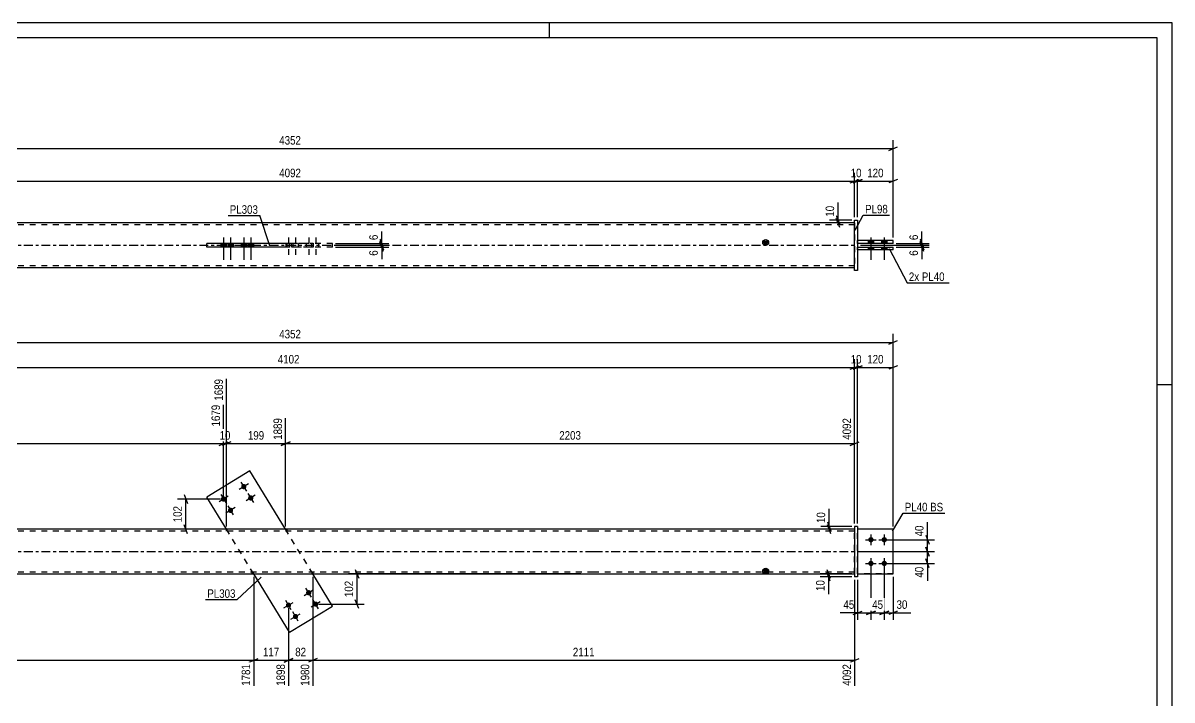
# Model space of a CAD drawing. Header units: millimetres. Extents: x 0 to 594, y 0 to 420.
# Drawn here: x 206.5 to 594, y 191.7 to 420 of the extents above; entities that cross this region are included whole.
import ezdxf

# ---------------------------------------------------------------- set-up
doc = ezdxf.new("R2010")
doc.units = ezdxf.units.MM
doc.linetypes.add('DXK_LINE_DOT2', pattern=[3.9198, 1.9599, -1.9599])
doc.linetypes.add('DXK_LINE_DOT3', pattern=[5.9187, 2.979, -0.9799, 0.9799, -0.9799])
doc.styles.add('Arial Narrow', font='ARIALN.TTF', dxfattribs={"height": 0.2})

# ---------------------------------------------------------------- blocks, each defined once
blk = doc.blocks.new('Unknown-580575574-1131')
at = {"color": 5, "linetype": 'Continuous'}
for p, q in [((594, 420), (0, 420)), ((384, 415), (384, 420)), ((594, 0), (594, 420)), ((589, 415), (5, 415)), ((589, 5), (589, 415)), ((594, 298), (589, 298))]:
    blk.add_line(p, q, dxfattribs=at)
blk = doc.blocks.new('Part-580575574-1689 - 1678')
at = {"color": 2, "linetype": 'Continuous'}
for p, q in [((282.95, 268.97), (268.46, 260.1)), ((295.03, 249.24), (282.95, 268.97)), ((275.1, 249.24), (268.46, 260.1)), ((296.36, 214.5), (284.28, 234.24)), ((310.86, 223.38), (304.22, 234.24)), ((296.36, 214.5), (310.86, 223.38))]:
    blk.add_line(p, q, dxfattribs=at)
at = {"color": 7, "linetype": 'DXK_LINE_DOT2'}
for p, q in [((284.28, 234.24), (275.1, 249.24)), ((304.22, 234.24), (295.03, 249.24))]:
    blk.add_line(p, q, dxfattribs=at)
blk = doc.blocks.new('Bolt-580575574-1681 - 1678')
at = {"linetype": 'Continuous'}
for points in [[(302.08, 227.38, -1), (303.62, 228.32, -1)], [(304.43, 223.54, -1), (305.96, 224.48, -1)], [(295.26, 223.2, -1), (296.79, 224.14, -1)], [(297.61, 219.37, -1), (299.14, 220.31, -1)]]:
    blk.add_hatch(color=1, dxfattribs=at).paths.add_polyline_path(points)
at = {"color": 1, "linetype": 'Continuous'}
for p, q in [((301.31, 226.91), (304.38, 228.79)), ((303.79, 226.32), (301.91, 229.39)), ((296.96, 222.14), (295.08, 225.21)), ((303.66, 223.07), (306.73, 224.95)), ((306.14, 222.48), (304.26, 225.55)), ((294.49, 222.73), (297.56, 224.61)), ((299.31, 218.3), (297.43, 221.37)), ((296.84, 218.9), (299.91, 220.78))]:
    blk.add_line(p, q, dxfattribs=at)
blk = doc.blocks.new('Bolt-580575574-1682 - 1678')
at = {"linetype": 'Continuous'}
for points in [[(281.71, 264.11, -1), (280.18, 263.17, -1)], [(274.89, 259.93, -1), (273.35, 258.99, -1)], [(284.06, 260.27, -1), (282.53, 259.33, -1)], [(277.24, 256.09, -1), (275.7, 255.15, -1)]]:
    blk.add_hatch(color=1, dxfattribs=at).paths.add_polyline_path(points)
at = {"color": 1, "linetype": 'Continuous'}
for p, q in [((282.48, 264.58), (279.41, 262.7)), ((280, 265.17), (281.88, 262.1)), ((275.66, 260.4), (272.59, 258.52)), ((273.18, 261), (275.06, 257.93)), ((284.83, 260.74), (281.76, 258.86)), ((282.35, 261.33), (284.23, 258.26)), ((278, 256.56), (274.93, 254.68)), ((275.53, 257.16), (277.41, 254.09))]:
    blk.add_line(p, q, dxfattribs=at)
blk = doc.blocks.new('Bolt-580575574-1684 - 1678')
at = {"linetype": 'Continuous'}
for points in [[(492.46, 246.64, -1), (492.46, 244.84, -1)], [(496.96, 246.64, -1), (496.96, 244.84, -1)], [(492.46, 238.64, -1), (492.46, 236.84, -1)], [(496.96, 238.64, -1), (496.96, 236.84, -1)]]:
    blk.add_hatch(color=1, dxfattribs=at).paths.add_polyline_path(points)
at = {"color": 1, "linetype": 'Continuous'}
for p, q in [((490.66, 245.74), (494.26, 245.74)), ((492.46, 247.54), (492.46, 243.94)), ((495.16, 245.74), (498.76, 245.74)), ((496.96, 247.54), (496.96, 243.94)), ((490.66, 237.74), (494.26, 237.74)), ((492.46, 239.54), (492.46, 235.94)), ((495.16, 237.74), (498.76, 237.74)), ((496.96, 239.54), (496.96, 235.94))]:
    blk.add_line(p, q, dxfattribs=at)
blk = doc.blocks.new('Part-580575574-1705 - 1678')
at = {"color": 2, "linetype": 'Continuous'}
for p, q in [((487.96, 250.24), (486.96, 250.24)), ((486.96, 250.24), (486.96, 233.24)), ((487.96, 250.24), (487.96, 233.24)), ((487.96, 233.24), (486.96, 233.24))]:
    blk.add_line(p, q, dxfattribs=at)
blk = doc.blocks.new('Part-580575574-1710 - 1678')
at = {"color": 7, "linetype": 'DXK_LINE_DOT2'}
for p, q in [((499.96, 249.24), (487.96, 249.24)), ((487.96, 234.24), (487.96, 249.24)), ((499.96, 234.24), (499.96, 249.24)), ((499.96, 234.24), (487.96, 234.24))]:
    blk.add_line(p, q, dxfattribs=at)
blk = doc.blocks.new('Part-580575574-1715 - 1678')
at = {"color": 2, "linetype": 'Continuous'}
for p, q in [((499.96, 249.24), (487.96, 249.24)), ((499.96, 234.24), (499.96, 249.24)), ((487.96, 234.24), (499.96, 234.24))]:
    blk.add_line(p, q, dxfattribs=at)
at = {"color": 7, "linetype": 'DXK_LINE_DOT2'}
blk.add_line((487.96, 249.24), (487.96, 234.24), dxfattribs=at)
blk = doc.blocks.new('Part-580575574-1720 - 1678')
at = {"linetype": 'Continuous'}
blk.add_hatch(color=2, dxfattribs=at).paths.add_polyline_path([(456.96, 234.24), (456.16, 235.64), (457.76, 235.64)])
at = {"color": 2, "linetype": 'Continuous'}
for p, q in [((398.86, 249.24), (106.18, 249.24)), ((486.96, 249.24), (398.96, 249.24)), ((106.18, 234.24), (398.86, 234.24)), ((398.96, 234.24), (486.96, 234.24)), ((456.96, 234.24), (456.16, 235.64)), ((456.16, 235.64), (457.76, 235.64)), ((457.76, 235.64), (456.96, 234.24))]:
    blk.add_line(p, q, dxfattribs=at)
at = {"color": 7, "linetype": 'DXK_LINE_DOT2'}
for p, q in [((106.18, 249.24), (106.18, 234.24)), ((398.86, 248.64), (106.18, 248.64)), ((275, 249.24), (275, 248.64)), ((295.5, 249.24), (295.5, 248.64)), ((486.96, 248.64), (398.96, 248.64)), ((486.96, 234.24), (486.96, 249.24)), ((398.86, 234.84), (106.18, 234.84)), ((283.82, 234.24), (283.82, 234.84)), ((304.32, 234.24), (304.32, 234.84)), ((486.96, 234.84), (398.96, 234.84))]:
    blk.add_line(p, q, dxfattribs=at)
at = {"color": 7, "linetype": 'DXK_LINE_DOT3'}
for p, q in [((106.18, 241.74), (398.86, 241.74)), ((398.96, 241.74), (486.96, 241.74))]:
    blk.add_line(p, q, dxfattribs=at)
at = {"color": 2, "linetype": 'Continuous'}
blk.add_circle((456.96, 235.14), 1, dxfattribs=at)
blk = doc.blocks.new('Bolt-580575574-1423 - 1368')
at = {"color": 1, "linetype": 'DXK_LINE_DOT2'}
for p, q in [((295.12, 345.65), (295.12, 344.45)), ((296.02, 347.65), (296.02, 340.15)), ((296.92, 345.65), (296.92, 344.45)), ((297.47, 345.65), (297.47, 344.45)), ((298.37, 347.65), (298.37, 340.15)), ((299.27, 345.65), (299.27, 344.45)), ((301.95, 345.65), (301.95, 344.45)), ((302.85, 347.65), (302.85, 340.15)), ((303.75, 345.65), (303.75, 344.45)), ((304.3, 345.65), (304.3, 344.45)), ((305.2, 347.65), (305.2, 340.15)), ((306.1, 345.65), (306.1, 344.45))]:
    blk.add_line(p, q, dxfattribs=at)
blk = doc.blocks.new('Part-580575574-1396 - 1368')
at = {"color": 2, "linetype": 'Continuous'}
for p, q in [((499.96, 346.65), (487.96, 346.65)), ((499.96, 345.65), (487.96, 345.65)), ((499.96, 345.65), (499.96, 346.65))]:
    blk.add_line(p, q, dxfattribs=at)
at = {"color": 7, "linetype": 'DXK_LINE_DOT2'}
blk.add_line((487.96, 345.65), (487.96, 346.65), dxfattribs=at)
blk = doc.blocks.new('Part-580575574-1401 - 1368')
at = {"color": 2, "linetype": 'Continuous'}
for p, q in [((487.96, 344.45), (499.96, 344.45)), ((499.96, 343.45), (487.96, 343.45)), ((499.96, 343.45), (499.96, 344.45))]:
    blk.add_line(p, q, dxfattribs=at)
at = {"color": 7, "linetype": 'DXK_LINE_DOT2'}
blk.add_line((487.96, 343.45), (487.96, 344.45), dxfattribs=at)
blk = doc.blocks.new('Part-580575574-1416 - 1368')
at = {"linetype": 'Continuous'}
blk.add_hatch(color=2, dxfattribs=at).paths.add_polyline_path([(456.96, 345.05), (456.16, 346.45), (457.76, 346.45)])
at = {"color": 2, "linetype": 'Continuous'}
for p, q in [((398.86, 352.55), (106.18, 352.55)), ((486.96, 352.55), (398.96, 352.55)), ((275, 345.65), (275, 345.75)), ((275, 345.75), (295.5, 345.75)), ((283.82, 345.65), (283.82, 345.75)), ((295.5, 345.75), (295.5, 344.35)), ((456.96, 345.05), (456.16, 346.45)), ((456.16, 346.45), (457.76, 346.45)), ((457.76, 346.45), (456.96, 345.05)), ((275, 344.35), (275, 344.45)), ((295.5, 344.35), (275, 344.35)), ((283.82, 344.35), (283.82, 344.45)), ((106.18, 337.55), (398.86, 337.55)), ((398.96, 337.55), (486.96, 337.55))]:
    blk.add_line(p, q, dxfattribs=at)
at = {"color": 7, "linetype": 'DXK_LINE_DOT2'}
for p, q in [((106.18, 337.55), (106.18, 352.55)), ((398.86, 351.95), (106.18, 351.95)), ((486.96, 351.95), (398.96, 351.95)), ((486.96, 352.55), (486.96, 337.55)), ((275, 345.75), (275, 344.45)), ((283.82, 345.75), (283.82, 344.45)), ((295.5, 345.75), (304.32, 345.75)), ((304.32, 345.75), (304.32, 344.35)), ((304.32, 344.35), (295.5, 344.35)), ((398.86, 338.15), (106.18, 338.15)), ((486.96, 338.15), (398.96, 338.15))]:
    blk.add_line(p, q, dxfattribs=at)
at = {"color": 7, "linetype": 'DXK_LINE_DOT3'}
for p, q in [((106.18, 345.05), (398.86, 345.05)), ((398.96, 345.05), (486.96, 345.05))]:
    blk.add_line(p, q, dxfattribs=at)
at = {"color": 2, "linetype": 'Continuous'}
blk.add_circle((456.96, 345.95), 1, dxfattribs=at)
blk = doc.blocks.new('Bolt-580575574-1422 - 1368')
at = {"linetype": 'Continuous'}
for points in [[(275.02, 345.65), (273.22, 345.65), (273.22, 344.45), (275.02, 344.45)], [(277.37, 345.65), (275.57, 345.65), (275.57, 344.45), (277.37, 344.45)], [(281.84, 345.65), (280.04, 345.65), (280.04, 344.45), (281.84, 344.45)], [(284.19, 345.65), (282.39, 345.65), (282.39, 344.45), (284.19, 344.45)]]:
    blk.add_hatch(color=1, dxfattribs=at).paths.add_polyline_path(points)
at = {"color": 1, "linetype": 'Continuous'}
for p, q in [((273.22, 345.65), (273.22, 344.45)), ((274.12, 347.65), (274.12, 340.15)), ((275.02, 345.65), (275.02, 344.45)), ((275.57, 345.65), (275.57, 344.45)), ((276.47, 347.65), (276.47, 340.15)), ((277.37, 345.65), (277.37, 344.45)), ((280.04, 345.65), (280.04, 344.45)), ((280.94, 347.65), (280.94, 340.15)), ((281.84, 345.65), (281.84, 344.45)), ((282.39, 345.65), (282.39, 344.45)), ((283.29, 347.65), (283.29, 340.15)), ((284.19, 345.65), (284.19, 344.45))]:
    blk.add_line(p, q, dxfattribs=at)
blk = doc.blocks.new('Part-580575574-1444 - 1368')
at = {"color": 2, "linetype": 'Continuous'}
for p, q in [((486.96, 336.55), (486.96, 353.55)), ((486.96, 353.55), (487.96, 353.55)), ((487.96, 353.55), (487.96, 336.55)), ((487.96, 336.55), (486.96, 336.55))]:
    blk.add_line(p, q, dxfattribs=at)
blk = doc.blocks.new('Part-580575574-1470 - 1368')
at = {"color": 2, "linetype": 'Continuous'}
for p, q in [((268.46, 344.45), (268.46, 345.65)), ((295.5, 345.65), (268.46, 345.65)), ((282.95, 344.45), (282.95, 345.65)), ((295.5, 344.45), (268.46, 344.45))]:
    blk.add_line(p, q, dxfattribs=at)
at = {"color": 7, "linetype": 'DXK_LINE_DOT2'}
for p, q in [((310.86, 345.65), (295.5, 345.65)), ((296.36, 344.45), (296.36, 345.65)), ((310.86, 344.45), (310.86, 345.65)), ((310.86, 344.45), (295.5, 344.45))]:
    blk.add_line(p, q, dxfattribs=at)
blk = doc.blocks.new('Bolt-580575574-1472 - 1368')
at = {"linetype": 'Continuous'}
for points in [[(493.36, 346.65), (491.56, 346.65), (491.56, 345.65), (493.36, 345.65)], [(493.36, 346.65), (491.56, 346.65), (491.56, 345.65), (493.36, 345.65)], [(497.86, 346.65), (496.06, 346.65), (496.06, 345.65), (497.86, 345.65)], [(497.86, 346.65), (496.06, 346.65), (496.06, 345.65), (497.86, 345.65)], [(493.36, 344.45), (491.56, 344.45), (491.56, 343.45), (493.36, 343.45)], [(493.36, 344.45), (491.56, 344.45), (491.56, 343.45), (493.36, 343.45)], [(497.86, 344.45), (496.06, 344.45), (496.06, 343.45), (497.86, 343.45)], [(497.86, 344.45), (496.06, 344.45), (496.06, 343.45), (497.86, 343.45)]]:
    blk.add_hatch(color=1, dxfattribs=at).paths.add_polyline_path(points)
at = {"color": 1, "linetype": 'Continuous'}
for p, q in [((491.56, 346.65), (491.56, 345.65)), ((491.56, 346.65), (491.56, 345.65)), ((492.46, 347.65), (492.46, 340.15)), ((492.46, 347.65), (492.46, 340.15)), ((493.36, 346.65), (493.36, 345.65)), ((493.36, 346.65), (493.36, 345.65)), ((496.06, 346.65), (496.06, 345.65)), ((496.06, 346.65), (496.06, 345.65)), ((496.96, 347.65), (496.96, 340.15)), ((496.96, 347.65), (496.96, 340.15)), ((497.86, 346.65), (497.86, 345.65)), ((497.86, 346.65), (497.86, 345.65)), ((491.56, 344.45), (491.56, 343.45)), ((491.56, 344.45), (491.56, 343.45)), ((493.36, 344.45), (493.36, 343.45)), ((493.36, 344.45), (493.36, 343.45)), ((496.06, 344.45), (496.06, 343.45)), ((496.06, 344.45), (496.06, 343.45)), ((497.86, 344.45), (497.86, 343.45)), ((497.86, 344.45), (497.86, 343.45))]:
    blk.add_line(p, q, dxfattribs=at)
blk = doc.blocks.new('StraightDimension-580575574-2042 - 1678')
at = {"color": 7, "linetype": 'Continuous'}
for p, q in [((486.96, 251.24), (486.96, 306.67)), ((487.96, 251.24), (487.96, 306.67)), ((485.46, 303.22), (488.46, 304.42)), ((489.46, 304.42), (486.46, 303.22)), ((486.96, 303.82), (487.96, 303.82))]:
    blk.add_line(p, q, dxfattribs=at)
at = {"color": 0}
blk.add_wipeout([(489.89, 304.57), (489.89, 308.77), (485.03, 308.77), (485.03, 304.57)], dxfattribs=at)
at = {"color": 3, "style": 'Arial Narrow'}
blk.add_text('10', height=2.863, dxfattribs=at).set_placement((485.63, 305.17))
blk = doc.blocks.new('StraightDimension-580575574-1850 - 1678')
at = {"color": 7, "linetype": 'Continuous'}
for p, q in [((284.28, 233.24), (284.28, 196.47)), ((296.02, 222.67), (296.02, 196.47)), ((282.78, 204.49), (285.78, 205.69)), ((297.52, 205.69), (294.52, 204.49)), ((284.28, 205.09), (296.02, 205.09))]:
    blk.add_line(p, q, dxfattribs=at)
at = {"color": 0}
blk.add_wipeout([(293.5, 205.84), (293.5, 210.04), (286.81, 210.04), (286.81, 205.84)], dxfattribs=at)
at = {"color": 3, "style": 'Arial Narrow'}
blk.add_text('117', height=2.863, dxfattribs=at).set_placement((287.41, 206.44))
at = {"color": 0, "linetype": 'Continuous'}
blk.add_wipeout([(295.42, 204.39), (291.22, 204.39), (291.22, 195.87), (295.42, 195.87)], dxfattribs=at)
at = {"color": 3, "linetype": 'Continuous', "style": 'Arial Narrow'}
blk.add_text('1898', height=2.863, rotation=90.0002, dxfattribs=at).set_placement((294.82, 196.47))
blk = doc.blocks.new('StraightDimension-580575574-1945 - 1678')
at = {"color": 7, "linetype": 'Continuous'}
for p, q in [((492.46, 236.74), (492.46, 218.69)), ((487.96, 232.24), (487.96, 218.69)), ((486.46, 220.49), (489.46, 221.69)), ((487.96, 221.09), (492.46, 221.09)), ((493.96, 221.69), (490.96, 220.49))]:
    blk.add_line(p, q, dxfattribs=at)
at = {"color": 0}
blk.add_wipeout([(487.44, 221.84), (487.44, 226.04), (482.58, 226.04), (482.58, 221.84)], dxfattribs=at)
at = {"color": 7, "linetype": 'Continuous'}
blk.add_line((487.96, 221.09), (482.06, 221.09), dxfattribs=at)
blk.add_line((487.96, 221.09), (482.06, 221.09), dxfattribs=at)
at = {"color": 3, "style": 'Arial Narrow'}
blk.add_text('45', height=2.863, dxfattribs=at).set_placement((483.18, 222.44))
blk = doc.blocks.new('StraightDimension-580575574-1965 - 1678')
at = {"color": 7, "linetype": 'Continuous'}
for p, q in [((496.96, 236.74), (496.96, 218.69)), ((499.96, 233.24), (499.96, 218.69)), ((495.46, 220.49), (498.46, 221.69)), ((496.96, 221.09), (499.96, 221.09)), ((501.46, 221.69), (498.46, 220.49))]:
    blk.add_line(p, q, dxfattribs=at)
at = {"color": 0}
blk.add_wipeout([(505.34, 221.84), (505.34, 226.04), (500.49, 226.04), (500.49, 221.84)], dxfattribs=at)
at = {"color": 7, "linetype": 'Continuous'}
blk.add_line((499.96, 221.09), (505.87, 221.09), dxfattribs=at)
blk.add_line((499.96, 221.09), (505.87, 221.09), dxfattribs=at)
at = {"color": 3, "style": 'Arial Narrow'}
blk.add_text('30', height=2.863, dxfattribs=at).set_placement((501.09, 222.44))
blk = doc.blocks.new('StraightDimension-580575574-1736 - 1678')
at = {"color": 7, "linetype": 'Continuous'}
for p, q in [((499.96, 250.24), (499.96, 315.14)), ((93.18, 312.29), (499.96, 312.29)), ((498.46, 311.69), (501.46, 312.89))]:
    blk.add_line(p, q, dxfattribs=at)
at = {"color": 0}
blk.add_wipeout([(300.83, 313.04), (300.83, 317.24), (292.31, 317.24), (292.31, 313.04)], dxfattribs=at)
at = {"color": 3, "style": 'Arial Narrow'}
blk.add_text('4352', height=2.863, dxfattribs=at).set_placement((292.91, 313.64))
blk = doc.blocks.new('StraightDimension-580575574-1750 - 1678')
at = {"color": 7, "linetype": 'Continuous'}
for p, q in [((274.12, 260.46), (274.12, 291.24)), ((106.18, 250.24), (106.18, 281.26)), ((107.68, 278.73), (104.68, 277.53)), ((106.18, 278.13), (274.12, 278.13)), ((272.62, 277.53), (275.62, 278.73))]:
    blk.add_line(p, q, dxfattribs=at)
at = {"color": 0, "linetype": 'Continuous'}
for points in [[(273.52, 291.84), (269.32, 291.84), (269.32, 283.33), (273.52, 283.33)], [(105.58, 281.86), (101.38, 281.86), (101.38, 278.83), (105.58, 278.83)]]:
    blk.add_wipeout(points, dxfattribs=at)
at = {"color": 0}
blk.add_wipeout([(194.4, 278.88), (194.4, 283.08), (185.89, 283.08), (185.89, 278.88)], dxfattribs=at)
at = {"color": 3, "linetype": 'Continuous', "style": 'Arial Narrow'}
for s, height, p in [('1679', 2.863, (272.92, 283.93)), ('0', 2.86, (104.98, 279.43))]:
    blk.add_text(s, height=height, rotation=90.0002, dxfattribs=at).set_placement(p)
at = {"color": 3, "style": 'Arial Narrow'}
blk.add_text('1679', height=2.863, dxfattribs=at).set_placement((186.49, 279.48))
blk = doc.blocks.new('StraightDimension-580575574-1760 - 1678')
at = {"color": 7, "linetype": 'Continuous'}
for p, q in [((275.1, 250.24), (275.1, 299.94)), ((274.12, 260.46), (274.12, 291.24)), ((272.62, 277.53), (275.62, 278.73)), ((276.6, 278.73), (273.6, 277.53)), ((274.12, 278.13), (275.1, 278.13))]:
    blk.add_line(p, q, dxfattribs=at)
at = {"color": 0, "linetype": 'Continuous'}
blk.add_wipeout([(274.5, 300.54), (270.3, 300.54), (270.3, 292.03), (274.5, 292.03)], dxfattribs=at)
at = {"color": 0}
blk.add_wipeout([(277.04, 278.88), (277.04, 283.08), (272.18, 283.08), (272.18, 278.88)], dxfattribs=at)
at = {"color": 3, "linetype": 'Continuous', "style": 'Arial Narrow'}
blk.add_text('1689', height=2.863, rotation=90.0002, dxfattribs=at).set_placement((273.9, 292.63))
at = {"color": 3, "style": 'Arial Narrow'}
blk.add_text('10', height=2.863, dxfattribs=at).set_placement((272.78, 279.48))
blk = doc.blocks.new('StraightDimension-580575574-2047 - 1678')
at = {"color": 7, "linetype": 'Continuous'}
for p, q in [((105.18, 251.24), (105.18, 306.67)), ((486.96, 251.24), (486.96, 306.67)), ((106.68, 304.42), (103.68, 303.22)), ((105.18, 303.82), (486.96, 303.82)), ((485.46, 303.22), (488.46, 304.42))]:
    blk.add_line(p, q, dxfattribs=at)
at = {"color": 0}
blk.add_wipeout([(300.33, 304.57), (300.33, 308.77), (291.81, 308.77), (291.81, 304.57)], dxfattribs=at)
at = {"color": 3, "style": 'Arial Narrow'}
blk.add_text('4102', height=2.863, dxfattribs=at).set_placement((292.41, 305.17))
blk = doc.blocks.new('StraightDimension-580575574-1776 - 1678')
at = {"color": 7, "linetype": 'Continuous'}
for p, q in [((275.1, 250.24), (275.1, 299.94)), ((295.03, 250.24), (295.03, 286.74)), ((276.6, 278.73), (273.6, 277.53)), ((275.1, 278.13), (295.03, 278.13)), ((293.53, 277.53), (296.53, 278.73))]:
    blk.add_line(p, q, dxfattribs=at)
at = {"color": 0}
blk.add_wipeout([(288.41, 278.88), (288.41, 283.08), (281.73, 283.08), (281.73, 278.88)], dxfattribs=at)
at = {"color": 3, "style": 'Arial Narrow'}
blk.add_text('199', height=2.863, dxfattribs=at).set_placement((282.33, 279.48))
at = {"color": 0, "linetype": 'Continuous'}
blk.add_wipeout([(294.43, 287.34), (290.23, 287.34), (290.23, 278.83), (294.43, 278.83)], dxfattribs=at)
at = {"color": 3, "linetype": 'Continuous', "style": 'Arial Narrow'}
blk.add_text('1889', height=2.863, rotation=90.0002, dxfattribs=at).set_placement((293.83, 279.43))
blk = doc.blocks.new('StraightDimension-580575574-1798 - 1678')
at = {"color": 7, "linetype": 'Continuous'}
for p, q in [((295.03, 250.24), (295.03, 286.74)), ((486.96, 251.24), (486.96, 286.74)), ((296.53, 278.73), (293.53, 277.53)), ((295.03, 278.13), (486.96, 278.13)), ((485.46, 277.53), (488.46, 278.73))]:
    blk.add_line(p, q, dxfattribs=at)
at = {"color": 0, "linetype": 'Continuous'}
blk.add_wipeout([(486.36, 287.34), (482.16, 287.34), (482.16, 278.83), (486.36, 278.83)], dxfattribs=at)
at = {"color": 0}
blk.add_wipeout([(395.25, 278.88), (395.25, 283.08), (386.74, 283.08), (386.74, 278.88)], dxfattribs=at)
at = {"color": 3, "linetype": 'Continuous', "style": 'Arial Narrow'}
blk.add_text('4092', height=2.863, rotation=90.0002, dxfattribs=at).set_placement((485.76, 279.43))
at = {"color": 3, "style": 'Arial Narrow'}
blk.add_text('2203', height=2.863, dxfattribs=at).set_placement((387.34, 279.48))
blk = doc.blocks.new('StraightDimension-580575574-1955 - 1678')
at = {"color": 7, "linetype": 'Continuous'}
for p, q in [((492.46, 236.74), (492.46, 218.69)), ((496.96, 236.74), (496.96, 218.69)), ((490.96, 220.49), (493.96, 221.69)), ((492.46, 221.09), (496.96, 221.09)), ((498.46, 221.69), (495.46, 220.49))]:
    blk.add_line(p, q, dxfattribs=at)
at = {"color": 0}
blk.add_wipeout([(497.14, 221.84), (497.14, 226.04), (492.28, 226.04), (492.28, 221.84)], dxfattribs=at)
at = {"color": 3, "style": 'Arial Narrow'}
blk.add_text('45', height=2.863, dxfattribs=at).set_placement((492.88, 222.44))
blk = doc.blocks.new('StraightDimension-580575574-1838 - 1678')
at = {"color": 7, "linetype": 'Continuous'}
for p, q in [((284.28, 233.24), (284.28, 196.47)), ((106.18, 232.24), (106.18, 201.96)), ((107.68, 205.69), (104.68, 204.49)), ((282.78, 204.49), (285.78, 205.69)), ((106.18, 205.09), (284.28, 205.09))]:
    blk.add_line(p, q, dxfattribs=at)
at = {"color": 0}
blk.add_wipeout([(199.49, 205.84), (199.49, 210.04), (190.97, 210.04), (190.97, 205.84)], dxfattribs=at)
at = {"color": 0, "linetype": 'Continuous'}
for points in [[(105.58, 204.39), (101.38, 204.39), (101.38, 201.36), (105.58, 201.36)], [(283.68, 204.39), (279.48, 204.39), (279.48, 195.87), (283.68, 195.87)]]:
    blk.add_wipeout(points, dxfattribs=at)
at = {"color": 3, "style": 'Arial Narrow'}
blk.add_text('1781', height=2.863, dxfattribs=at).set_placement((191.57, 206.44))
at = {"color": 3, "linetype": 'Continuous', "style": 'Arial Narrow'}
for s, height, p in [('0', 2.86, (104.98, 201.96)), ('1781', 2.863, (283.08, 196.47))]:
    blk.add_text(s, height=height, rotation=90.0002, dxfattribs=at).set_placement(p)
blk = doc.blocks.new('StraightDimension-580575574-1864 - 1678')
at = {"color": 7, "linetype": 'Continuous'}
for p, q in [((304.22, 233.24), (304.22, 196.47)), ((296.02, 222.67), (296.02, 196.47)), ((294.52, 204.49), (297.52, 205.69)), ((305.72, 205.69), (302.72, 204.49)), ((296.02, 205.09), (304.22, 205.09))]:
    blk.add_line(p, q, dxfattribs=at)
at = {"color": 0}
blk.add_wipeout([(302.55, 205.84), (302.55, 210.04), (297.69, 210.04), (297.69, 205.84)], dxfattribs=at)
at = {"color": 3, "style": 'Arial Narrow'}
blk.add_text('82', height=2.863, dxfattribs=at).set_placement((298.29, 206.44))
at = {"color": 0, "linetype": 'Continuous'}
blk.add_wipeout([(303.62, 204.39), (299.42, 204.39), (299.42, 195.87), (303.62, 195.87)], dxfattribs=at)
at = {"color": 3, "linetype": 'Continuous', "style": 'Arial Narrow'}
blk.add_text('1980', height=2.863, rotation=90.0002, dxfattribs=at).set_placement((303.02, 196.47))
blk = doc.blocks.new('StraightDimension-580575574-1878 - 1678')
at = {"color": 7, "linetype": 'Continuous'}
for p, q in [((304.22, 233.24), (304.22, 196.47)), ((486.96, 232.24), (486.96, 196.47)), ((305.72, 205.69), (302.72, 204.49)), ((485.46, 204.49), (488.46, 205.69)), ((304.22, 205.09), (486.96, 205.09))]:
    blk.add_line(p, q, dxfattribs=at)
at = {"color": 0}
blk.add_wipeout([(399.85, 205.84), (399.85, 210.04), (391.33, 210.04), (391.33, 205.84)], dxfattribs=at)
at = {"color": 0, "linetype": 'Continuous'}
blk.add_wipeout([(486.36, 204.39), (482.16, 204.39), (482.16, 195.87), (486.36, 195.87)], dxfattribs=at)
at = {"color": 3, "style": 'Arial Narrow'}
blk.add_text('2111', height=2.863, dxfattribs=at).set_placement((391.93, 206.44))
at = {"color": 3, "linetype": 'Continuous', "style": 'Arial Narrow'}
blk.add_text('4092', height=2.863, rotation=90.0002, dxfattribs=at).set_placement((485.76, 196.47))
blk = doc.blocks.new('StraightDimension-580575574-1936 - 1678')
at = {"color": 7, "linetype": 'Continuous'}
for p, q in [((485.96, 234.24), (475.31, 234.24)), ((485.96, 233.24), (475.31, 233.24)), ((477.56, 235.74), (478.76, 232.74)), ((478.76, 231.74), (477.56, 234.74)), ((478.16, 233.24), (478.16, 234.24))]:
    blk.add_line(p, q, dxfattribs=at)
at = {"color": 0}
blk.add_wipeout([(477.41, 232.71), (473.21, 232.71), (473.21, 227.85), (477.41, 227.85)], dxfattribs=at)
at = {"color": 7, "linetype": 'Continuous'}
blk.add_line((478.16, 233.24), (478.16, 227.33), dxfattribs=at)
blk.add_line((478.16, 233.24), (478.16, 227.33), dxfattribs=at)
at = {"color": 3, "style": 'Arial Narrow'}
blk.add_text('10', height=2.863, rotation=90.0002, dxfattribs=at).set_placement((476.81, 228.45))
blk = doc.blocks.new('StraightDimension-580575574-1993 - 1678')
at = {"color": 7, "linetype": 'Continuous'}
for p, q in [((394.6, 234.24), (316.31, 234.24)), ((318.56, 235.74), (319.76, 232.74)), ((319.16, 224.01), (319.16, 234.24)), ((319.76, 222.51), (318.56, 225.51)), ((306.2, 224.01), (321.56, 224.01))]:
    blk.add_line(p, q, dxfattribs=at)
at = {"color": 0}
blk.add_wipeout([(318.41, 232.47), (314.21, 232.47), (314.21, 225.78), (318.41, 225.78)], dxfattribs=at)
at = {"color": 3, "style": 'Arial Narrow'}
blk.add_text('102', height=2.863, rotation=90.0002, dxfattribs=at).set_placement((317.81, 226.38))
blk = doc.blocks.new('StraightDimension-580575574-2032 - 1678')
at = {"color": 7, "linetype": 'Continuous'}
for p, q in [((487.96, 251.24), (487.96, 306.67)), ((499.96, 250.24), (499.96, 306.67)), ((486.46, 303.22), (489.46, 304.42)), ((487.96, 303.82), (499.96, 303.82)), ((501.46, 304.42), (498.46, 303.22))]:
    blk.add_line(p, q, dxfattribs=at)
at = {"color": 0}
blk.add_wipeout([(497.3, 304.57), (497.3, 308.77), (490.62, 308.77), (490.62, 304.57)], dxfattribs=at)
at = {"color": 3, "style": 'Arial Narrow'}
blk.add_text('120', height=2.863, dxfattribs=at).set_placement((491.22, 305.17))
blk = doc.blocks.new('StraightDimension-580575574-3494 - 1678')
at = {"color": 7, "linetype": 'Continuous'}
for p, q in [((497.96, 245.74), (513.92, 245.74)), ((510.92, 247.24), (512.12, 244.24)), ((511.52, 241.74), (511.52, 245.74)), ((487.96, 241.74), (513.92, 241.74)), ((512.12, 240.24), (510.92, 243.24))]:
    blk.add_line(p, q, dxfattribs=at)
at = {"color": 0}
blk.add_wipeout([(510.77, 251.12), (506.57, 251.12), (506.57, 246.26), (510.77, 246.26)], dxfattribs=at)
at = {"color": 7, "linetype": 'Continuous'}
blk.add_line((511.52, 245.74), (511.52, 251.64), dxfattribs=at)
blk.add_line((511.52, 245.74), (511.52, 251.64), dxfattribs=at)
at = {"color": 3, "style": 'Arial Narrow'}
blk.add_text('40', height=2.863, rotation=90.0002, dxfattribs=at).set_placement((510.17, 246.86))
blk = doc.blocks.new('StraightDimension-580575574-3495 - 1678')
at = {"color": 7, "linetype": 'Continuous'}
for p, q in [((487.96, 241.74), (513.92, 241.74)), ((510.92, 243.24), (512.12, 240.24)), ((511.52, 237.74), (511.52, 241.74)), ((497.96, 237.74), (513.92, 237.74)), ((512.12, 236.24), (510.92, 239.24))]:
    blk.add_line(p, q, dxfattribs=at)
at = {"color": 0}
blk.add_wipeout([(510.77, 237.21), (506.57, 237.21), (506.57, 232.35), (510.77, 232.35)], dxfattribs=at)
at = {"color": 7, "linetype": 'Continuous'}
blk.add_line((511.52, 237.74), (511.52, 231.83), dxfattribs=at)
blk.add_line((511.52, 237.74), (511.52, 231.83), dxfattribs=at)
at = {"color": 3, "style": 'Arial Narrow'}
blk.add_text('40', height=2.863, rotation=90.0002, dxfattribs=at).set_placement((510.17, 232.95))
blk = doc.blocks.new('StraightDimension-580575574-3521 - 1678')
at = {"color": 7, "linetype": 'Continuous'}
for p, q in [((485.96, 250.24), (475.51, 250.24)), ((485.96, 249.24), (475.51, 249.24)), ((477.76, 251.74), (478.96, 248.74)), ((478.96, 247.74), (477.76, 250.74)), ((478.36, 249.24), (478.36, 250.24))]:
    blk.add_line(p, q, dxfattribs=at)
at = {"color": 0}
blk.add_wipeout([(477.61, 255.62), (473.41, 255.62), (473.41, 250.76), (477.61, 250.76)], dxfattribs=at)
at = {"color": 7, "linetype": 'Continuous'}
blk.add_line((478.36, 250.24), (478.36, 256.14), dxfattribs=at)
blk.add_line((478.36, 250.24), (478.36, 256.14), dxfattribs=at)
at = {"color": 3, "style": 'Arial Narrow'}
blk.add_text('10', height=2.863, rotation=90.0002, dxfattribs=at).set_placement((477.01, 251.36))
blk = doc.blocks.new('StraightDimension-580575574-3528 - 1678')
at = {"color": 7, "linetype": 'Continuous'}
for p, q in [((260.79, 260.96), (261.99, 257.96)), ((273.12, 259.46), (258.54, 259.46)), ((261.39, 249.26), (261.39, 259.46)), ((262.23, 249.26), (258.54, 249.26)), ((261.99, 247.76), (260.79, 250.76))]:
    blk.add_line(p, q, dxfattribs=at)
at = {"color": 0}
blk.add_wipeout([(260.64, 257.7), (256.44, 257.7), (256.44, 251.02), (260.64, 251.02)], dxfattribs=at)
at = {"color": 3, "style": 'Arial Narrow'}
blk.add_text('102', height=2.863, rotation=90.0002, dxfattribs=at).set_placement((260.04, 251.62))
blk = doc.blocks.new('StraightDimension-580575574-1541 - 1368')
at = {"color": 7, "linetype": 'Continuous'}
for p, q in [((311.86, 345.65), (329.87, 345.65)), ((311.86, 345.05), (329.87, 345.05)), ((326.87, 347.15), (328.07, 344.15)), ((328.07, 343.55), (326.87, 346.55)), ((327.47, 345.05), (327.47, 345.65))]:
    blk.add_line(p, q, dxfattribs=at)
at = {"color": 0}
blk.add_wipeout([(326.72, 349.2), (322.52, 349.2), (322.52, 346.18), (326.72, 346.18)], dxfattribs=at)
at = {"color": 7, "linetype": 'Continuous'}
blk.add_line((327.47, 345.65), (327.47, 349.73), dxfattribs=at)
blk.add_line((327.47, 345.65), (327.47, 349.73), dxfattribs=at)
at = {"color": 3, "style": 'Arial Narrow'}
blk.add_text('6', height=2.86, rotation=90.0002, dxfattribs=at).set_placement((326.12, 346.78))
blk = doc.blocks.new('StraightDimension-580575574-1561 - 1368')
at = {"color": 7, "linetype": 'Continuous'}
for p, q in [((487.96, 354.55), (487.96, 369.49)), ((499.96, 347.65), (499.96, 369.49)), ((486.46, 366.04), (489.46, 367.24)), ((487.96, 366.64), (499.96, 366.64)), ((501.46, 367.24), (498.46, 366.04))]:
    blk.add_line(p, q, dxfattribs=at)
at = {"color": 0}
blk.add_wipeout([(497.3, 367.39), (497.3, 371.59), (490.62, 371.59), (490.62, 367.39)], dxfattribs=at)
at = {"color": 3, "style": 'Arial Narrow'}
blk.add_text('120', height=2.863, dxfattribs=at).set_placement((491.22, 367.99))
blk = doc.blocks.new('StraightDimension-580575574-1571 - 1368')
at = {"color": 7, "linetype": 'Continuous'}
for p, q in [((486.96, 354.55), (486.96, 369.49)), ((487.96, 354.55), (487.96, 369.49)), ((485.46, 366.04), (488.46, 367.24)), ((489.46, 367.24), (486.46, 366.04)), ((486.96, 366.64), (487.96, 366.64))]:
    blk.add_line(p, q, dxfattribs=at)
at = {"color": 0}
blk.add_wipeout([(489.89, 367.39), (489.89, 371.59), (485.03, 371.59), (485.03, 367.39)], dxfattribs=at)
at = {"color": 3, "style": 'Arial Narrow'}
blk.add_text('10', height=2.863, dxfattribs=at).set_placement((485.63, 367.99))
blk = doc.blocks.new('StraightDimension-580575574-1545 - 1368')
at = {"color": 7, "linetype": 'Continuous'}
for p, q in [((311.86, 345.05), (329.87, 345.05)), ((326.87, 346.55), (328.07, 343.55)), ((328.07, 342.95), (326.87, 345.95)), ((327.47, 344.45), (327.47, 345.05)), ((311.86, 344.45), (329.87, 344.45))]:
    blk.add_line(p, q, dxfattribs=at)
at = {"color": 0}
blk.add_wipeout([(326.72, 343.93), (322.52, 343.93), (322.52, 340.9), (326.72, 340.9)], dxfattribs=at)
at = {"color": 7, "linetype": 'Continuous'}
blk.add_line((327.47, 344.45), (327.47, 340.37), dxfattribs=at)
blk.add_line((327.47, 344.45), (327.47, 340.37), dxfattribs=at)
at = {"color": 3, "style": 'Arial Narrow'}
blk.add_text('6', height=2.86, rotation=90.0002, dxfattribs=at).set_placement((326.12, 341.5))
blk = doc.blocks.new('StraightDimension-580575574-1550 - 1368')
at = {"color": 7, "linetype": 'Continuous'}
for p, q in [((499.96, 347.65), (499.96, 380.5)), ((93.18, 377.65), (499.96, 377.65)), ((498.46, 377.05), (501.46, 378.25))]:
    blk.add_line(p, q, dxfattribs=at)
at = {"color": 0}
blk.add_wipeout([(300.83, 378.4), (300.83, 382.6), (292.31, 382.6), (292.31, 378.4)], dxfattribs=at)
at = {"color": 3, "style": 'Arial Narrow'}
blk.add_text('4352', height=2.863, dxfattribs=at).set_placement((292.91, 379))
blk = doc.blocks.new('StraightDimension-580575574-1581 - 1368')
at = {"color": 7, "linetype": 'Continuous'}
for p, q in [((106.18, 354.55), (106.18, 369.49)), ((486.96, 354.55), (486.96, 369.49)), ((107.68, 367.24), (104.68, 366.04)), ((106.18, 366.64), (486.96, 366.64)), ((485.46, 366.04), (488.46, 367.24))]:
    blk.add_line(p, q, dxfattribs=at)
at = {"color": 0}
blk.add_wipeout([(300.83, 367.39), (300.83, 371.59), (292.31, 371.59), (292.31, 367.39)], dxfattribs=at)
at = {"color": 3, "style": 'Arial Narrow'}
blk.add_text('4092', height=2.863, dxfattribs=at).set_placement((292.91, 367.99))
blk = doc.blocks.new('StraightDimension-580575574-1612 - 1368')
at = {"color": 7, "linetype": 'Continuous'}
for p, q in [((485.96, 353.55), (478.53, 353.55)), ((480.78, 355.05), (481.98, 352.05)), ((481.98, 351.05), (480.78, 354.05)), ((481.38, 352.55), (481.38, 353.55)), ((485.96, 352.55), (478.53, 352.55))]:
    blk.add_line(p, q, dxfattribs=at)
at = {"color": 0}
blk.add_wipeout([(480.63, 358.93), (476.43, 358.93), (476.43, 354.08), (480.63, 354.08)], dxfattribs=at)
at = {"color": 7, "linetype": 'Continuous'}
blk.add_line((481.38, 353.55), (481.38, 359.46), dxfattribs=at)
blk.add_line((481.38, 353.55), (481.38, 359.46), dxfattribs=at)
at = {"color": 3, "style": 'Arial Narrow'}
blk.add_text('10', height=2.863, rotation=90.0002, dxfattribs=at).set_placement((480.03, 354.68))
blk = doc.blocks.new('StraightDimension-580575574-1623 - 1368')
at = {"color": 7, "linetype": 'Continuous'}
for p, q in [((488.96, 345.05), (512.06, 345.05)), ((500.96, 345.65), (512.06, 345.65)), ((509.06, 347.15), (510.26, 344.15)), ((510.26, 343.55), (509.06, 346.55)), ((509.66, 345.05), (509.66, 345.65))]:
    blk.add_line(p, q, dxfattribs=at)
at = {"color": 0}
blk.add_wipeout([(508.91, 349.2), (504.71, 349.2), (504.71, 346.18), (508.91, 346.18)], dxfattribs=at)
at = {"color": 7, "linetype": 'Continuous'}
blk.add_line((509.66, 345.65), (509.66, 349.73), dxfattribs=at)
blk.add_line((509.66, 345.65), (509.66, 349.73), dxfattribs=at)
at = {"color": 3, "style": 'Arial Narrow'}
blk.add_text('6', height=2.86, rotation=90.0002, dxfattribs=at).set_placement((508.31, 346.78))
blk = doc.blocks.new('StraightDimension-580575574-1632 - 1368')
at = {"color": 7, "linetype": 'Continuous'}
for p, q in [((488.96, 345.05), (512.06, 345.05)), ((509.06, 346.55), (510.26, 343.55)), ((510.26, 342.95), (509.06, 345.95)), ((509.66, 344.45), (509.66, 345.05)), ((500.96, 344.45), (512.06, 344.45))]:
    blk.add_line(p, q, dxfattribs=at)
at = {"color": 0}
blk.add_wipeout([(508.91, 343.93), (504.71, 343.93), (504.71, 340.9), (508.91, 340.9)], dxfattribs=at)
at = {"color": 7, "linetype": 'Continuous'}
blk.add_line((509.66, 344.45), (509.66, 340.37), dxfattribs=at)
blk.add_line((509.66, 344.45), (509.66, 340.37), dxfattribs=at)
at = {"color": 3, "style": 'Arial Narrow'}
blk.add_text('6', height=2.86, rotation=90.0002, dxfattribs=at).set_placement((508.31, 341.5))
blk = doc.blocks.new('MarkSet-580575574-2078 - 1678')
at = {"color": 0}
blk.add_wipeout([(511.54, 255.32), (511.54, 258.32), (503.87, 258.32), (503.87, 255.32)], dxfattribs=at)
blk.add_wipeout([(511.54, 255.32), (511.54, 258.32), (503.87, 258.32), (503.87, 255.32)], dxfattribs=at)
at = {"color": 30, "linetype": 'Continuous'}
blk.add_line((499.77, 248.66), (503.27, 254.72), dxfattribs=at)
at = {"color": 0}
blk.add_wipeout([(516.82, 255.32), (516.82, 258.32), (512.44, 258.32), (512.44, 255.32)], dxfattribs=at)
blk.add_wipeout([(516.82, 255.32), (516.82, 258.32), (512.44, 258.32), (512.44, 255.32)], dxfattribs=at)
at = {"color": 30, "linetype": 'Continuous'}
blk.add_line((503.27, 254.72), (517.42, 254.72), dxfattribs=at)
at = {"color": 3, "style": 'Arial Narrow'}
for s, p in [('PL40', (503.87, 255.32)), ('BS', (512.44, 255.32))]:
    blk.add_text(s, height=2.863, dxfattribs=at).set_placement(p)
blk = doc.blocks.new('Mark-580575574-1685 - 1678')
at = {"color": 0}
blk.add_wipeout([(278.14, 226.15), (278.14, 229.15), (268.64, 229.15), (268.64, 226.15)], dxfattribs=at)
blk.add_wipeout([(278.14, 226.15), (278.14, 229.15), (268.64, 229.15), (268.64, 226.15)], dxfattribs=at)
at = {"color": 30, "linetype": 'Continuous'}
for p in [(286.78, 233.11), (268.04, 225.55)]:
    blk.add_line(p, (278.74, 225.55), dxfattribs=at)
at = {"color": 3, "style": 'Arial Narrow'}
blk.add_text('PL303', height=2.863, dxfattribs=at).set_placement((268.64, 226.15))
blk = doc.blocks.new('Mark-580575574-1440 - 1368')
at = {"color": 0}
blk.add_wipeout([(498.16, 355.8), (498.16, 358.8), (490.48, 358.8), (490.48, 355.8)], dxfattribs=at)
blk.add_wipeout([(498.16, 355.8), (498.16, 358.8), (490.48, 358.8), (490.48, 355.8)], dxfattribs=at)
at = {"color": 30, "linetype": 'Continuous'}
for p, q in [((487.19, 350.12), (489.88, 355.2)), ((489.88, 355.2), (498.76, 355.2))]:
    blk.add_line(p, q, dxfattribs=at)
at = {"color": 3, "style": 'Arial Narrow'}
blk.add_text('PL98', height=2.863, dxfattribs=at).set_placement((490.48, 355.8))
blk = doc.blocks.new('MarkSet-580575574-1663 - 1368')
at = {"color": 0}
blk.add_wipeout([(508.72, 333), (508.72, 336), (505.25, 336), (505.25, 333)], dxfattribs=at)
blk.add_wipeout([(508.72, 333), (508.72, 336), (505.25, 336), (505.25, 333)], dxfattribs=at)
at = {"color": 30, "linetype": 'Continuous'}
blk.add_line((498.62, 343.96), (504.65, 332.4), dxfattribs=at)
at = {"color": 0}
blk.add_wipeout([(517.3, 333), (517.3, 336), (509.62, 336), (509.62, 333)], dxfattribs=at)
blk.add_wipeout([(517.3, 333), (517.3, 336), (509.62, 336), (509.62, 333)], dxfattribs=at)
at = {"color": 30, "linetype": 'Continuous'}
blk.add_line((504.65, 332.4), (518.8, 332.4), dxfattribs=at)
at = {"color": 3, "style": 'Arial Narrow'}
for s, p in [('2x', (505.25, 333)), ('PL40', (509.62, 333))]:
    blk.add_text(s, height=2.863, dxfattribs=at).set_placement(p)
blk = doc.blocks.new('Mark-580575574-1466 - 1368')
at = {"color": 0}
blk.add_wipeout([(285.72, 355.66), (285.72, 358.66), (276.22, 358.66), (276.22, 355.66)], dxfattribs=at)
blk.add_wipeout([(285.72, 355.66), (285.72, 358.66), (276.22, 358.66), (276.22, 355.66)], dxfattribs=at)
at = {"color": 30, "linetype": 'Continuous'}
for p in [(275.62, 355.06), (289.7, 344.88)]:
    blk.add_line(p, (286.32, 355.06), dxfattribs=at)
at = {"color": 3, "style": 'Arial Narrow'}
blk.add_text('PL303', height=2.863, dxfattribs=at).set_placement((276.22, 355.66))

msp = doc.modelspace()

# ---------------------------------------------------------------- block references
for name in ['Unknown-580575574-1131', 'Part-580575574-1444 - 1368', 'Part-580575574-1416 - 1368', 'Part-580575574-1470 - 1368', 'Bolt-580575574-1422 - 1368', 'Bolt-580575574-1423 - 1368', 'Part-580575574-1396 - 1368', 'Bolt-580575574-1472 - 1368', 'Part-580575574-1401 - 1368', 'Part-580575574-1689 - 1678', 'Bolt-580575574-1682 - 1678', 'Part-580575574-1720 - 1678', 'Part-580575574-1705 - 1678', 'Part-580575574-1710 - 1678', 'Part-580575574-1715 - 1678', 'Bolt-580575574-1684 - 1678', 'Bolt-580575574-1681 - 1678']:
    msp.add_blockref(name, (0, 0))

# ---------------------------------------------------------------- next in the draw order: block references
for name in ['StraightDimension-580575574-1561 - 1368', 'StraightDimension-580575574-1541 - 1368', 'StraightDimension-580575574-2042 - 1678', 'StraightDimension-580575574-1945 - 1678', 'StraightDimension-580575574-1850 - 1678']:
    msp.add_blockref(name, (0, 0))

# ---------------------------------------------------------------- next in the draw order: block references
for name in ['StraightDimension-580575574-1571 - 1368', 'StraightDimension-580575574-1545 - 1368', 'StraightDimension-580575574-1736 - 1678', 'StraightDimension-580575574-1965 - 1678', 'StraightDimension-580575574-1838 - 1678', 'StraightDimension-580575574-1864 - 1678']:
    msp.add_blockref(name, (0, 0))

# ---------------------------------------------------------------- next in the draw order: block references
for name in ['StraightDimension-580575574-1550 - 1368', 'StraightDimension-580575574-1750 - 1678', 'StraightDimension-580575574-1955 - 1678', 'Mark-580575574-1685 - 1678', 'StraightDimension-580575574-1878 - 1678']:
    msp.add_blockref(name, (0, 0))

# ---------------------------------------------------------------- next in the draw order: block references
for name in ['StraightDimension-580575574-1581 - 1368', 'StraightDimension-580575574-1623 - 1368', 'StraightDimension-580575574-1760 - 1678', 'StraightDimension-580575574-1993 - 1678', 'StraightDimension-580575574-1936 - 1678']:
    msp.add_blockref(name, (0, 0))

# ---------------------------------------------------------------- next in the draw order: block references
for name in ['Mark-580575574-1466 - 1368', 'StraightDimension-580575574-1612 - 1368', 'StraightDimension-580575574-1632 - 1368', 'StraightDimension-580575574-2047 - 1678']:
    msp.add_blockref(name, (0, 0))

# ---------------------------------------------------------------- next in the draw order: block references
for name in ['Mark-580575574-1440 - 1368', 'MarkSet-580575574-1663 - 1368', 'StraightDimension-580575574-1776 - 1678']:
    msp.add_blockref(name, (0, 0))

# ---------------------------------------------------------------- next in the draw order: block references
for name in ['StraightDimension-580575574-1798 - 1678', 'StraightDimension-580575574-3528 - 1678']:
    msp.add_blockref(name, (0, 0))

# ---------------------------------------------------------------- next in the draw order: block references
msp.add_blockref('StraightDimension-580575574-2032 - 1678', (0, 0))

# ---------------------------------------------------------------- next in the draw order: block references
for name in ['StraightDimension-580575574-3521 - 1678', 'StraightDimension-580575574-3494 - 1678']:
    msp.add_blockref(name, (0, 0))

# ---------------------------------------------------------------- next in the draw order: block references
for name in ['MarkSet-580575574-2078 - 1678', 'StraightDimension-580575574-3495 - 1678']:
    msp.add_blockref(name, (0, 0))

doc.saveas('drawing.dxf')
